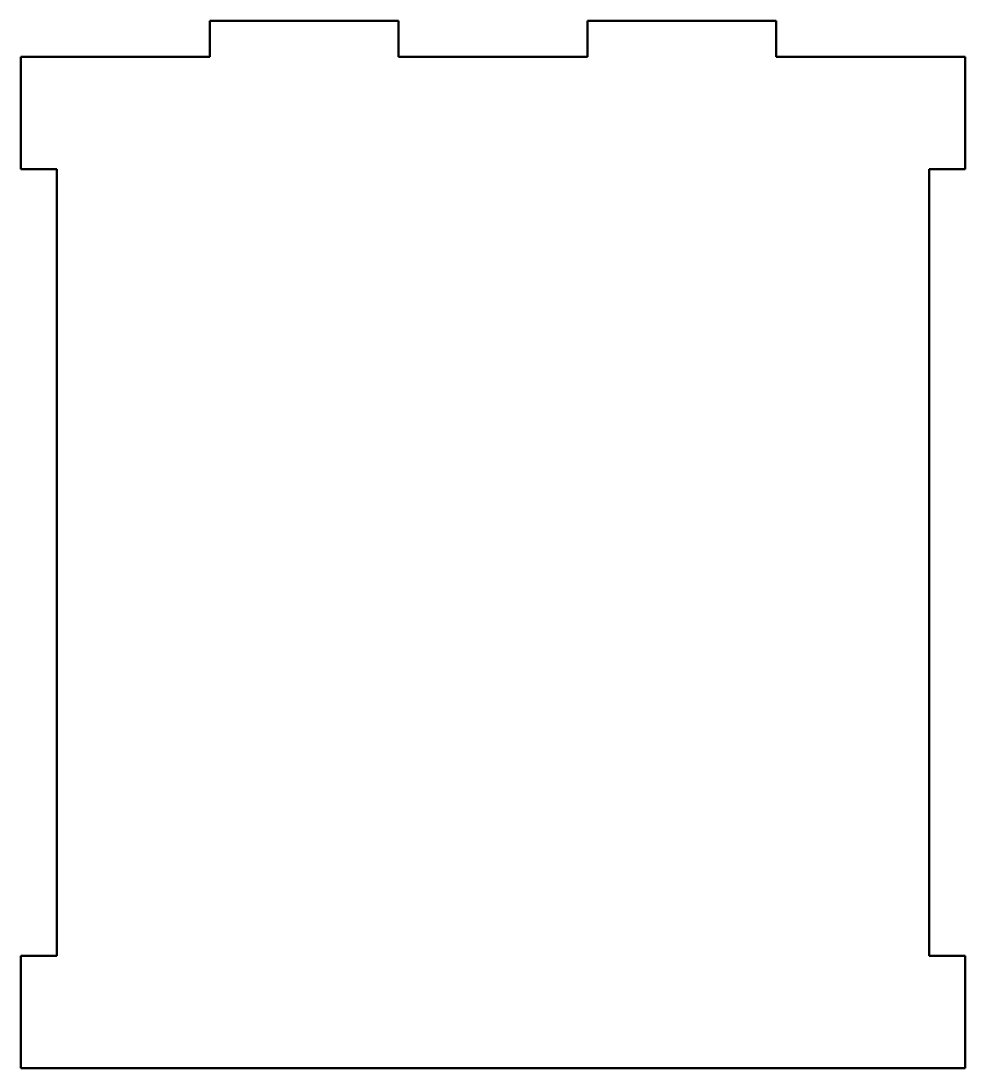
# Model space of a CAD drawing. Header units: millimetres. Extents: x 192 to 402, y 93 to 326.
import ezdxf

# ---------------------------------------------------------------- set-up
doc = ezdxf.new("R2010")
doc.units = ezdxf.units.MM
doc.header["$LTSCALE"] = 2
doc.layers.add('Visible (ISO)', color=7, linetype='Continuous', lineweight=50)

msp = doc.modelspace()

# ---------------------------------------------------------------- linework, layer by layer
at = {"layer": 'Visible (ISO)'}
for p, q in [((276, 326.5), (234, 326.5)), ((234, 326.5), (234, 318.5)), ((276, 318.5), (276, 326.5)), ((360, 326.5), (318, 326.5)), ((318, 326.5), (318, 318.5)), ((360, 318.5), (360, 326.5)), ((234, 318.5), (192, 318.5)), ((192, 318.5), (192, 293.5)), ((318, 318.5), (276, 318.5)), ((402, 318.5), (360, 318.5)), ((402, 293.5), (402, 318.5)), ((192, 293.5), (200, 293.5)), ((200, 293.5), (200, 118.5)), ((394, 118.5), (394, 293.5)), ((394, 293.5), (402, 293.5)), ((192, 118.5), (192, 93.5)), ((200, 118.5), (192, 118.5)), ((402, 118.5), (394, 118.5)), ((402, 93.5), (402, 118.5)), ((192, 93.5), (402, 93.5))]:
    msp.add_line(p, q, dxfattribs=at)

doc.saveas('drawing.dxf')
